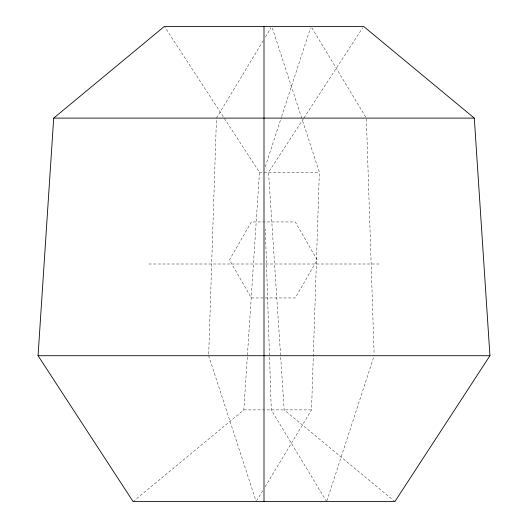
<?xml version="1.0" encoding="UTF-8"?>
<svg xmlns="http://www.w3.org/2000/svg" width="528" height="528" viewBox="0 0 528 528"><rect width="100%" height="100%" fill="white"/><g stroke="black" fill="none" stroke-linecap="round" stroke-linejoin="round"><path stroke-width="0.4" stroke-dasharray="2.64 1.98" d="M208.705 354.064L216.44 118.932M265.122 486.783L311.533 409.893L319.354 172.293L301.976 118.952M133.129 501.6L243.83 409.893L259.472 172.293L164.406 26.4M265.254 166.802L281.351 117.388M281.609 116.602L310.484 27.971M326.891 500.815L373.91 356.492M216.467 118.107L263.307 40.511M265.432 36.98L270.97 27.812M256.608 500.894L263.419 489.608M303.508 118.615L268.528 172.293L284.17 409.893L394.871 501.6M303.956 117.922L362.696 27.779M259.472 172.293L319.354 172.293M148.764 264L264 264M265.643 264L379.236 264M243.83 409.893L311.533 409.893M311.85 27.812L366.346 118.107L374.114 354.064M326.634 501.6L271.286 409.893L265.333 229.02M272.329 27.971L301.719 118.166M208.646 355.707L255.922 500.815M251.387 221.951L229.449 259.954L251.387 297.95L295.264 297.95L317.203 259.954L295.264 221.951L251.387 221.951"/><path stroke-width="0.79" d="M38.062 355.707L53.704 118.107L164.406 26.4L363.594 26.4L474.296 118.107L489.938 355.707L394.871 501.6L133.129 501.6L38.062 355.707L489.938 355.707M53.704 118.107L474.296 118.107M264 26.4L264 501.6"/></g></svg>
